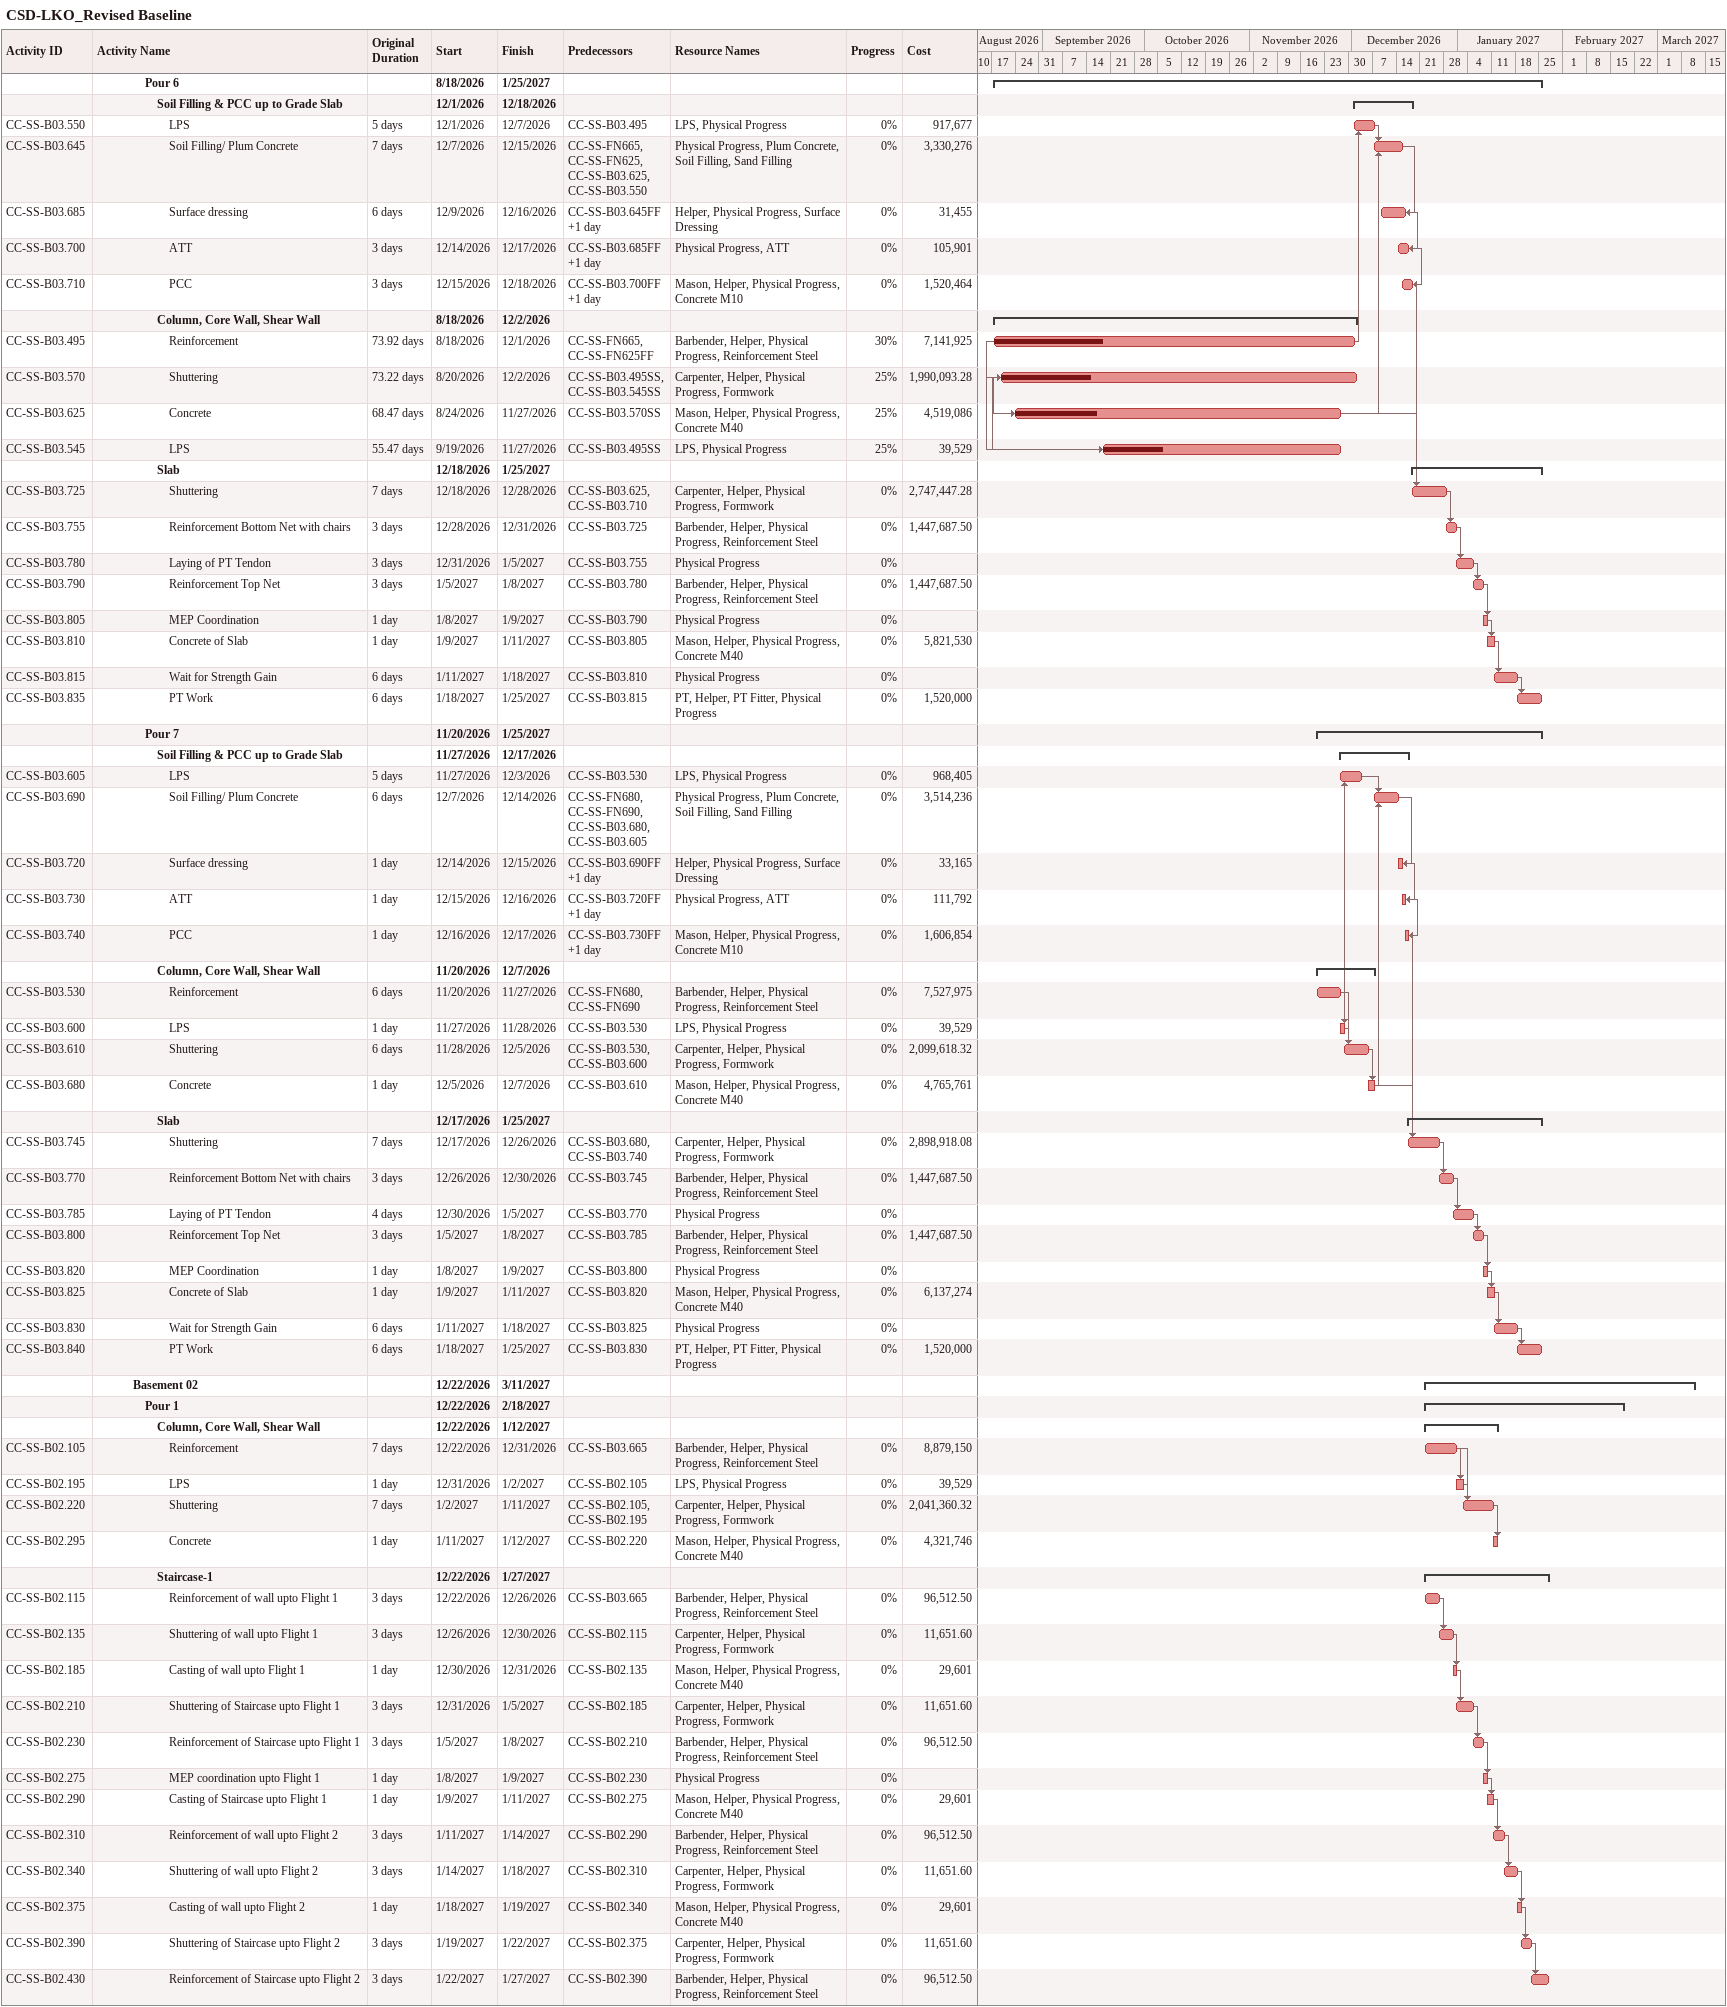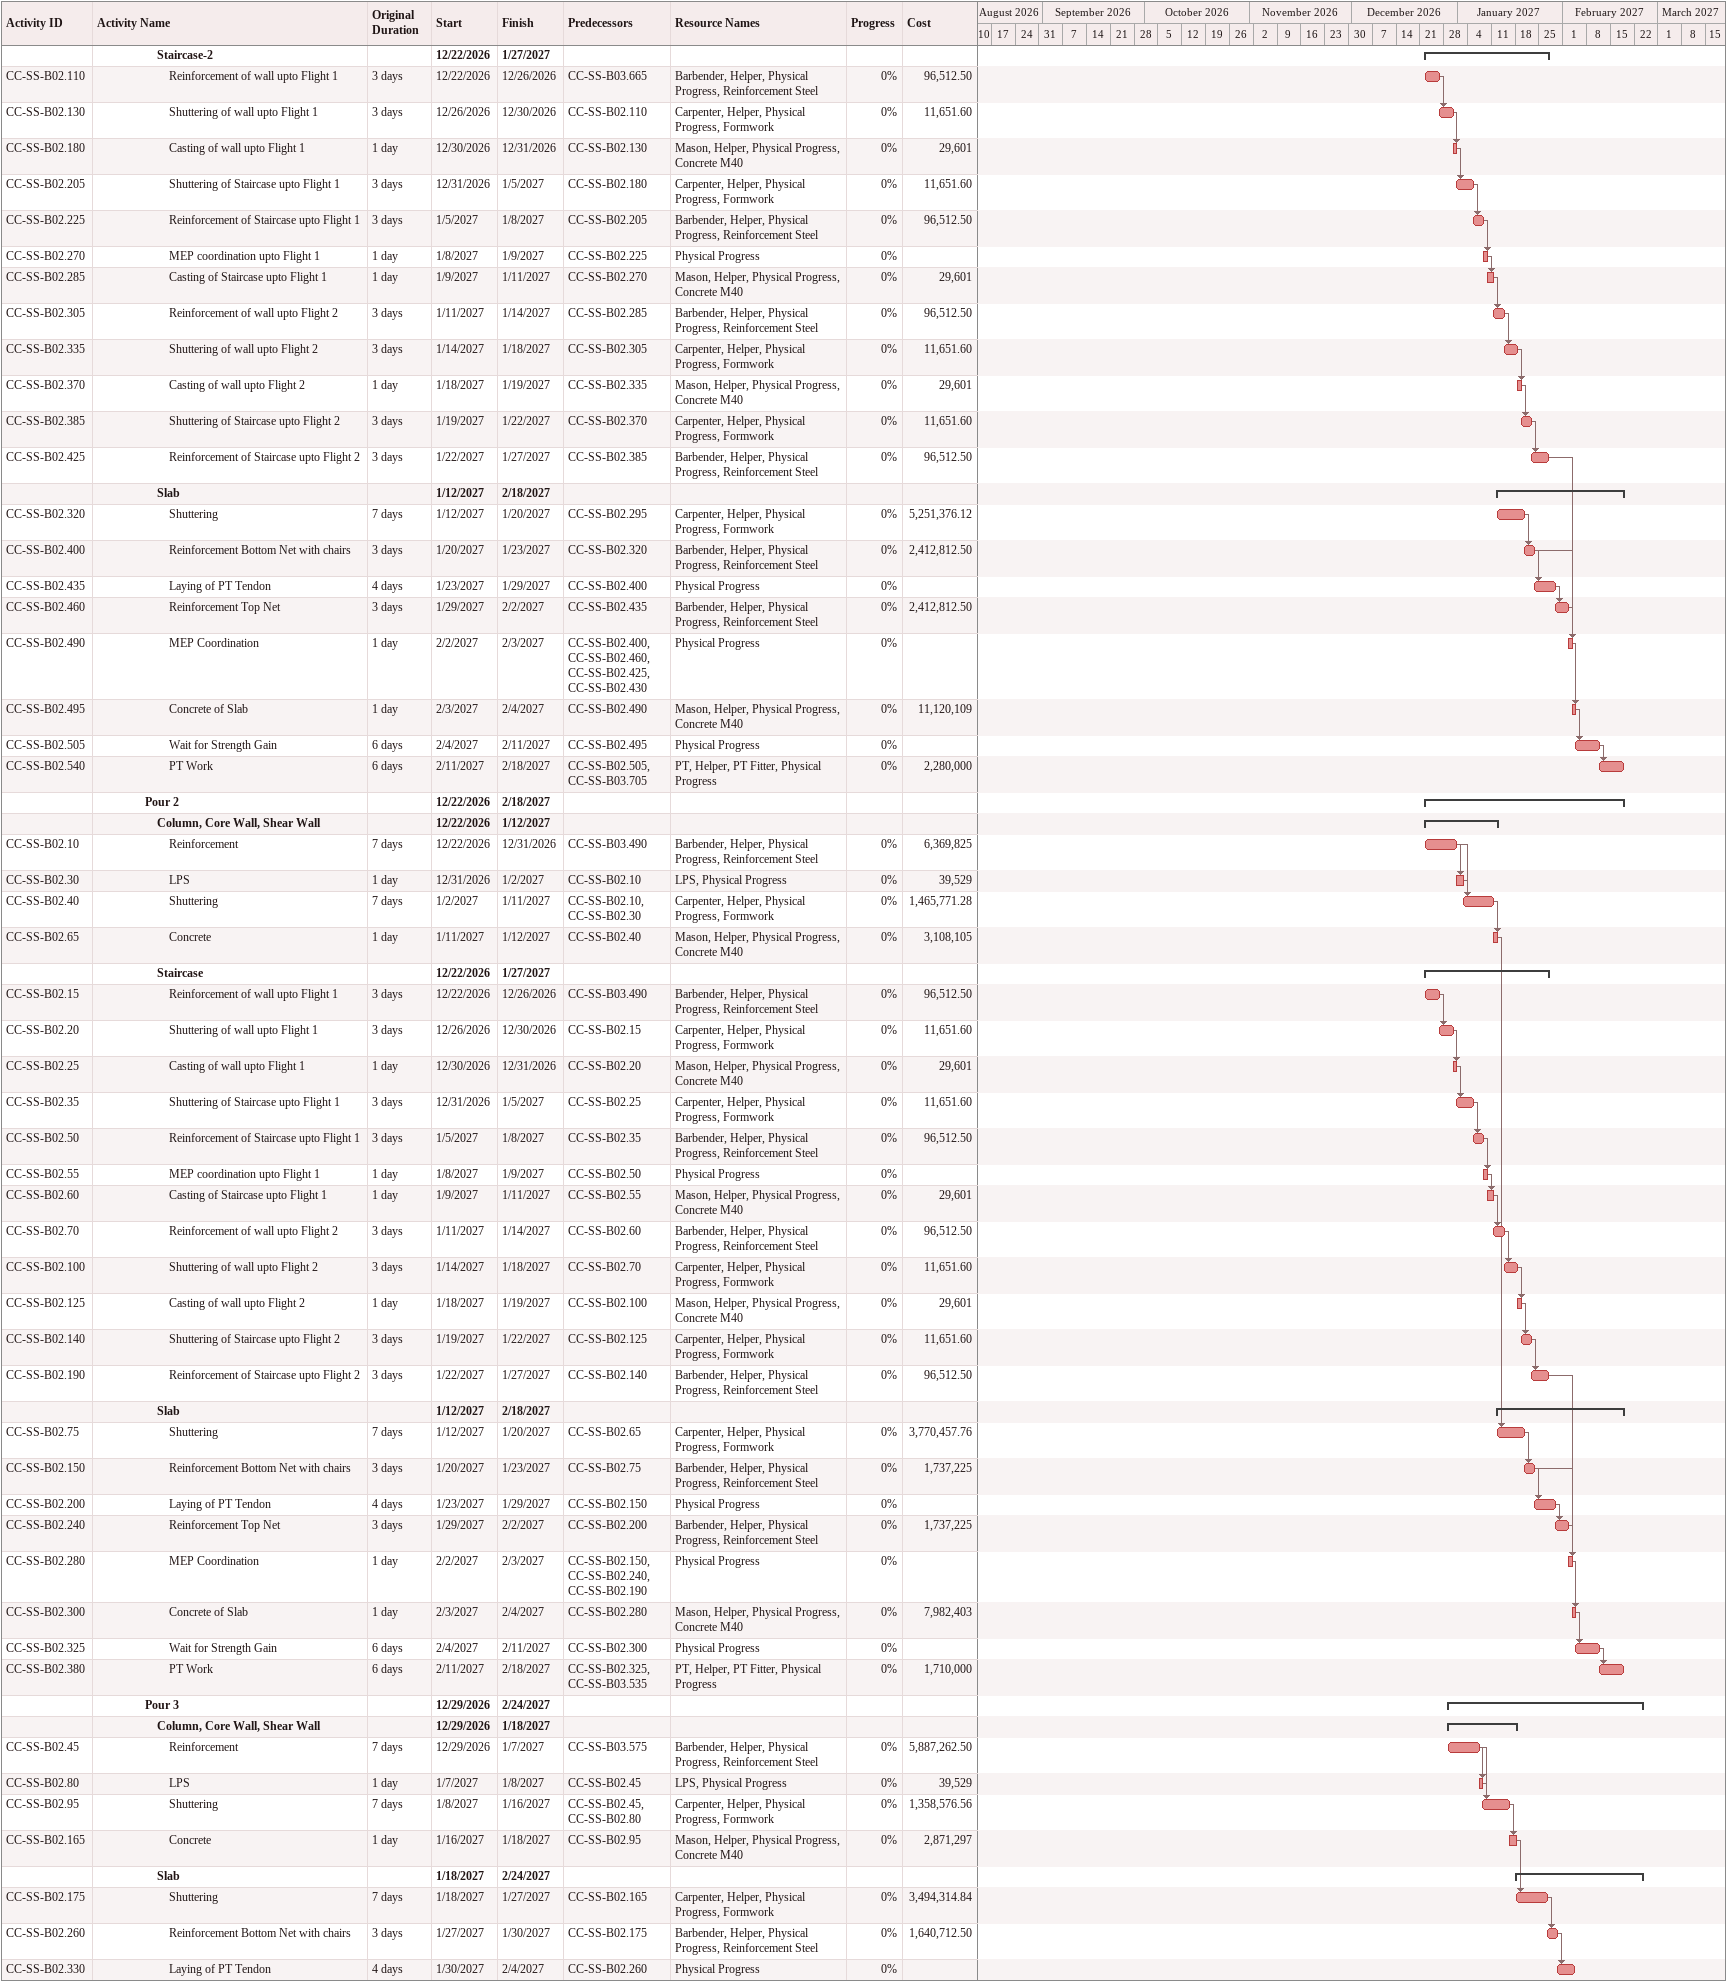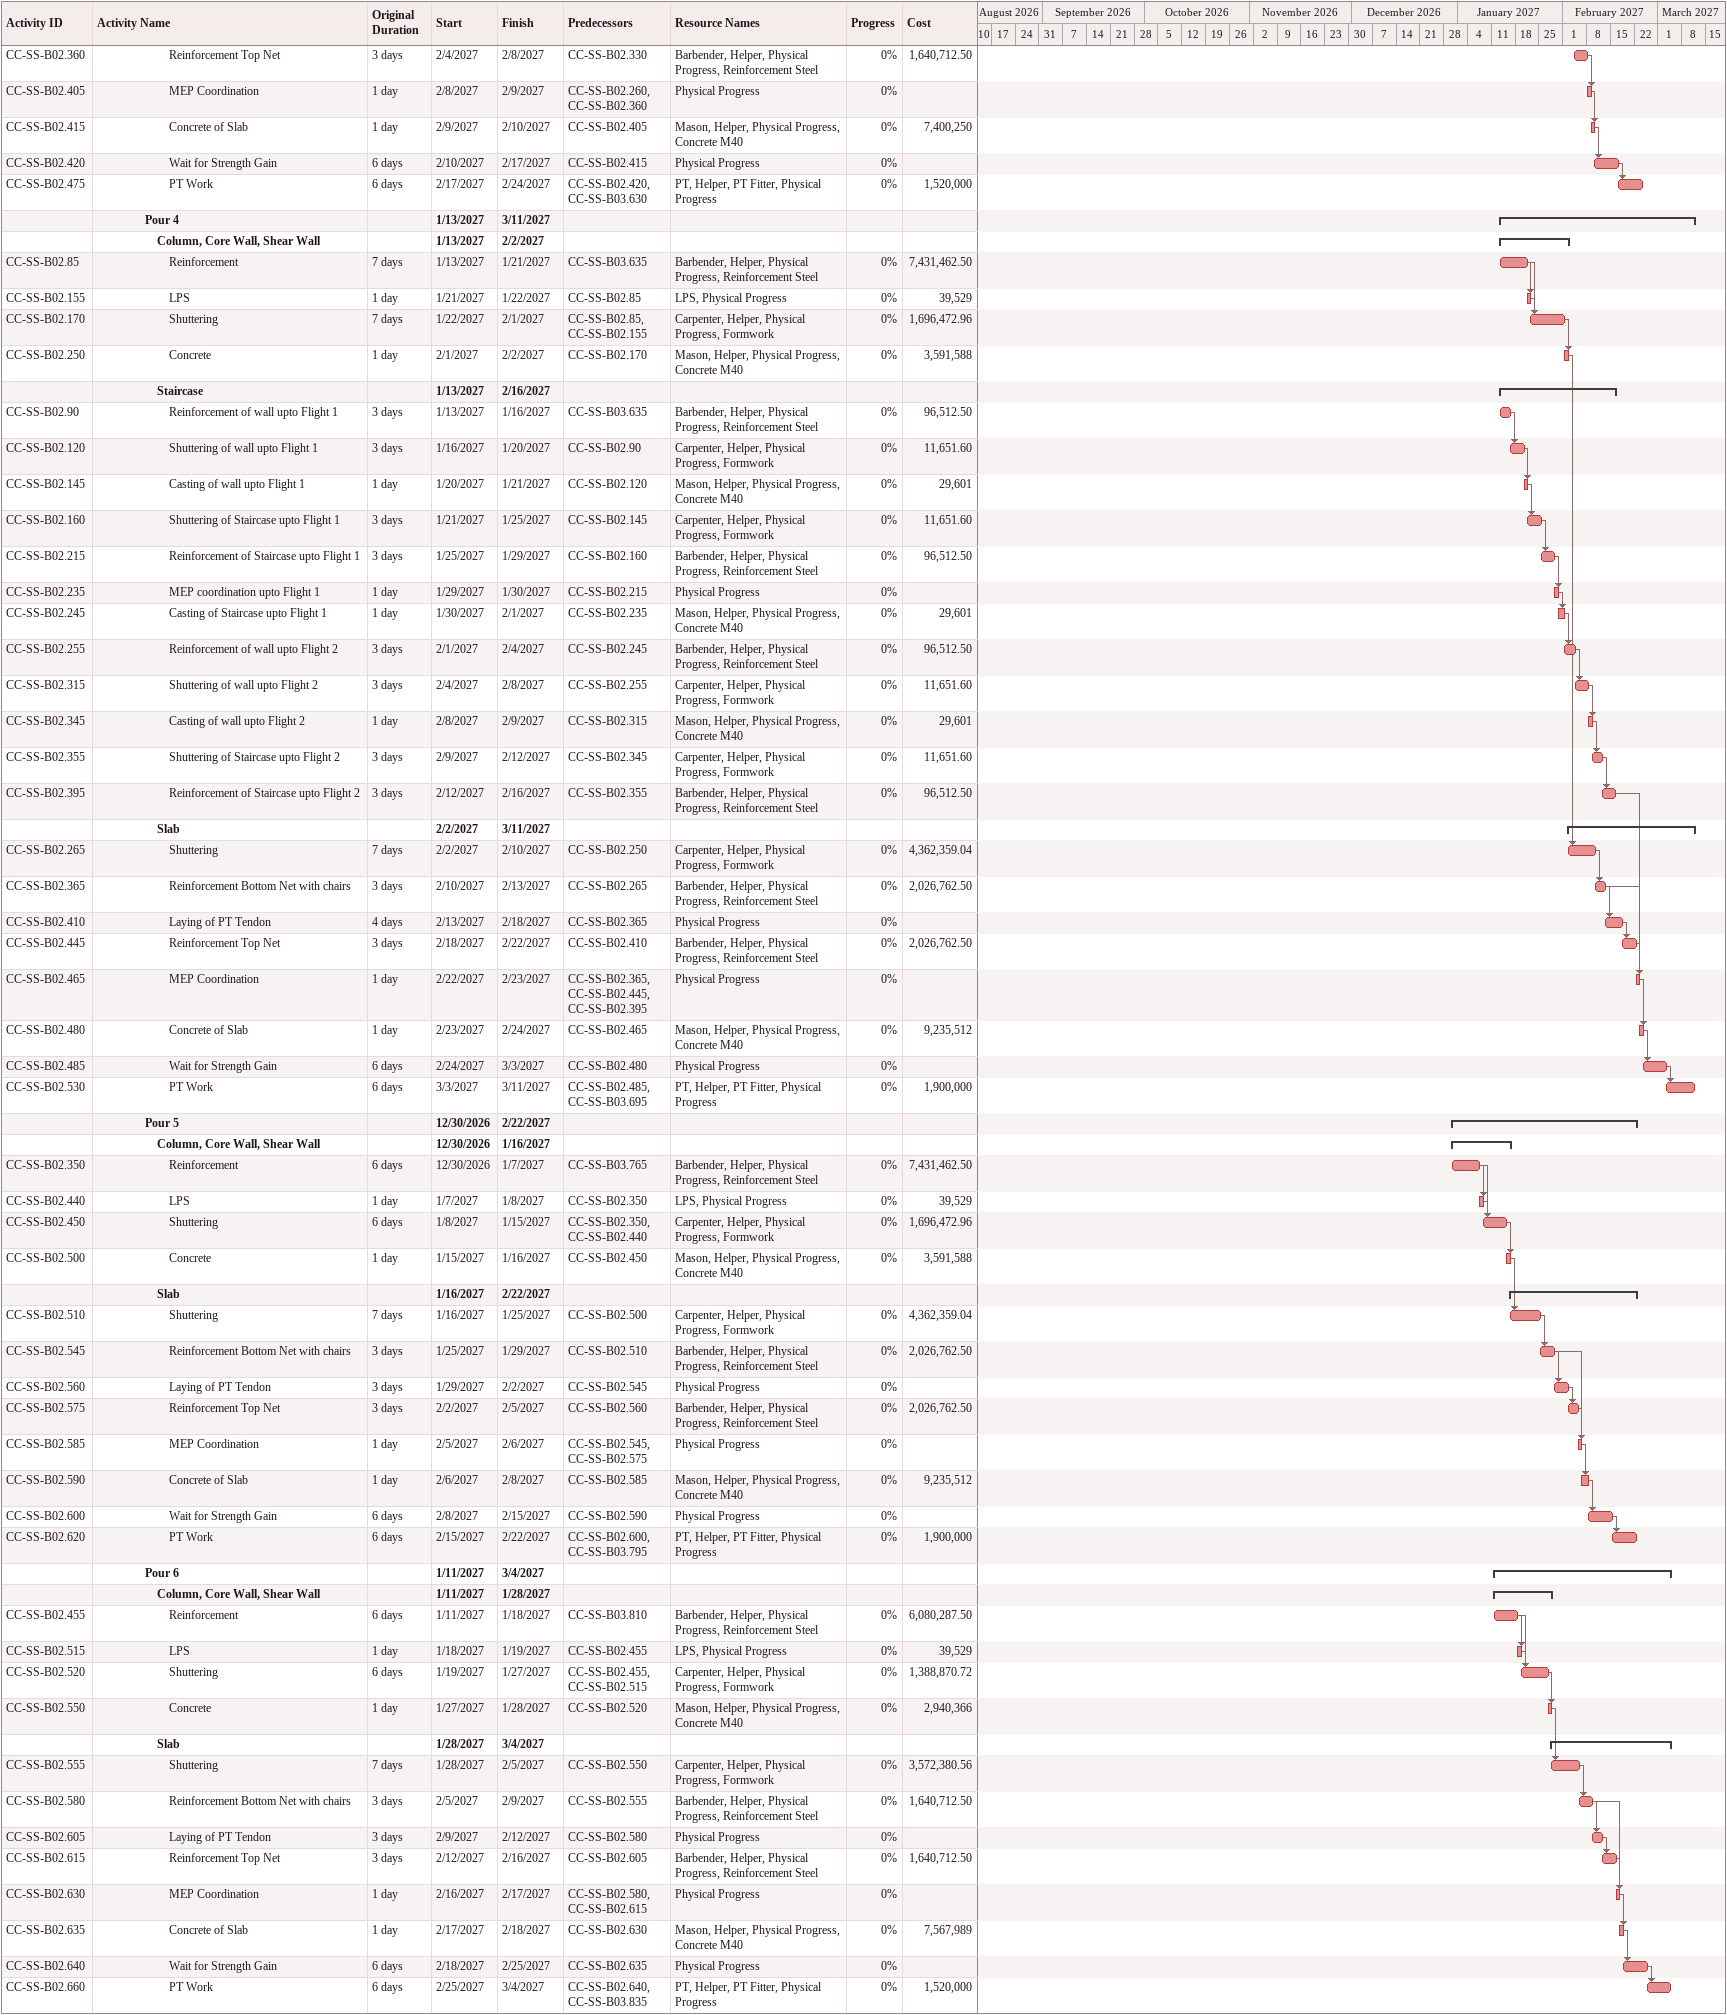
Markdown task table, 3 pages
CSD-LKO_Revised Baseline

| ID | Level | Task | Original duration | Start | Finish | Predecessors | Resources | % complete | Cost |
|---|---|---|---|---|---|---|---|---|---|
|  | 5 | **Pour 6** |  | 2026-08-18 | 2027-01-25 |  |  |  |  |
|  | 6 | **Soil Filling & PCC up to Grade Slab** |  | 2026-12-01 | 2026-12-18 |  |  |  |  |
| CC-SS-B03.550 | 7 | LPS | 5d | 2026-12-01 | 2026-12-07 | CC-SS-B03.495 | LPS, Physical Progress | 0 | 917677 |
| CC-SS-B03.645 | 7 | Soil Filling/ Plum Concrete | 7d | 2026-12-07 | 2026-12-15 | CC-SS-FN665, CC-SS-FN625, CC-SS-B03.625, CC-SS-B03.550 | Physical Progress, Plum Concrete, Soil Filling, Sand Filling | 0 | 3330276 |
| CC-SS-B03.685 | 7 | Surface dressing | 6d | 2026-12-09 | 2026-12-16 | CC-SS-B03.645FF+1d | Helper, Physical Progress, Surface Dressing | 0 | 31455 |
| CC-SS-B03.700 | 7 | ATT | 3d | 2026-12-14 | 2026-12-17 | CC-SS-B03.685FF+1d | Physical Progress, ATT | 0 | 105901 |
| CC-SS-B03.710 | 7 | PCC | 3d | 2026-12-15 | 2026-12-18 | CC-SS-B03.700FF+1d | Mason, Helper, Physical Progress, Concrete M10 | 0 | 1520464 |
|  | 6 | **Column, Core Wall, Shear Wall** |  | 2026-08-18 | 2026-12-02 |  |  |  |  |
| CC-SS-B03.495 | 7 | Reinforcement | 73.92d | 2026-08-18 | 2026-12-01 | CC-SS-FN665, CC-SS-FN625FF | Barbender, Helper, Physical Progress, Reinforcement Steel | 30 | 7141925 |
| CC-SS-B03.570 | 7 | Shuttering | 73.22d | 2026-08-20 | 2026-12-02 | CC-SS-B03.495SS, CC-SS-B03.545SS | Carpenter, Helper, Physical Progress, Formwork | 25 | 1990093.28 |
| CC-SS-B03.625 | 7 | Concrete | 68.47d | 2026-08-24 | 2026-11-27 | CC-SS-B03.570SS | Mason, Helper, Physical Progress, Concrete M40 | 25 | 4519086 |
| CC-SS-B03.545 | 7 | LPS | 55.47d | 2026-09-19 | 2026-11-27 | CC-SS-B03.495SS | LPS, Physical Progress | 25 | 39529 |
|  | 6 | **Slab** |  | 2026-12-18 | 2027-01-25 |  |  |  |  |
| CC-SS-B03.725 | 7 | Shuttering | 7d | 2026-12-18 | 2026-12-28 | CC-SS-B03.625, CC-SS-B03.710 | Carpenter, Helper, Physical Progress, Formwork | 0 | 2747447.28 |
| CC-SS-B03.755 | 7 | Reinforcement Bottom Net with chairs | 3d | 2026-12-28 | 2026-12-31 | CC-SS-B03.725 | Barbender, Helper, Physical Progress, Reinforcement Steel | 0 | 1447687.50 |
| CC-SS-B03.780 | 7 | Laying of PT Tendon | 3d | 2026-12-31 | 2027-01-05 | CC-SS-B03.755 | Physical Progress | 0 |  |
| CC-SS-B03.790 | 7 | Reinforcement Top Net | 3d | 2027-01-05 | 2027-01-08 | CC-SS-B03.780 | Barbender, Helper, Physical Progress, Reinforcement Steel | 0 | 1447687.50 |
| CC-SS-B03.805 | 7 | MEP Coordination | 1d | 2027-01-08 | 2027-01-09 | CC-SS-B03.790 | Physical Progress | 0 |  |
| CC-SS-B03.810 | 7 | Concrete of Slab | 1d | 2027-01-09 | 2027-01-11 | CC-SS-B03.805 | Mason, Helper, Physical Progress, Concrete M40 | 0 | 5821530 |
| CC-SS-B03.815 | 7 | Wait for Strength Gain | 6d | 2027-01-11 | 2027-01-18 | CC-SS-B03.810 | Physical Progress | 0 |  |
| CC-SS-B03.835 | 7 | PT Work | 6d | 2027-01-18 | 2027-01-25 | CC-SS-B03.815 | PT, Helper, PT Fitter, Physical Progress | 0 | 1520000 |
|  | 5 | **Pour 7** |  | 2026-11-20 | 2027-01-25 |  |  |  |  |
|  | 6 | **Soil Filling & PCC up to Grade Slab** |  | 2026-11-27 | 2026-12-17 |  |  |  |  |
| CC-SS-B03.605 | 7 | LPS | 5d | 2026-11-27 | 2026-12-03 | CC-SS-B03.530 | LPS, Physical Progress | 0 | 968405 |
| CC-SS-B03.690 | 7 | Soil Filling/ Plum Concrete | 6d | 2026-12-07 | 2026-12-14 | CC-SS-FN680, CC-SS-FN690, CC-SS-B03.680, CC-SS-B03.605 | Physical Progress, Plum Concrete, Soil Filling, Sand Filling | 0 | 3514236 |
| CC-SS-B03.720 | 7 | Surface dressing | 1d | 2026-12-14 | 2026-12-15 | CC-SS-B03.690FF+1d | Helper, Physical Progress, Surface Dressing | 0 | 33165 |
| CC-SS-B03.730 | 7 | ATT | 1d | 2026-12-15 | 2026-12-16 | CC-SS-B03.720FF+1d | Physical Progress, ATT | 0 | 111792 |
| CC-SS-B03.740 | 7 | PCC | 1d | 2026-12-16 | 2026-12-17 | CC-SS-B03.730FF+1d | Mason, Helper, Physical Progress, Concrete M10 | 0 | 1606854 |
|  | 6 | **Column, Core Wall, Shear Wall** |  | 2026-11-20 | 2026-12-07 |  |  |  |  |
| CC-SS-B03.530 | 7 | Reinforcement | 6d | 2026-11-20 | 2026-11-27 | CC-SS-FN680, CC-SS-FN690 | Barbender, Helper, Physical Progress, Reinforcement Steel | 0 | 7527975 |
| CC-SS-B03.600 | 7 | LPS | 1d | 2026-11-27 | 2026-11-28 | CC-SS-B03.530 | LPS, Physical Progress | 0 | 39529 |
| CC-SS-B03.610 | 7 | Shuttering | 6d | 2026-11-28 | 2026-12-05 | CC-SS-B03.530, CC-SS-B03.600 | Carpenter, Helper, Physical Progress, Formwork | 0 | 2099618.32 |
| CC-SS-B03.680 | 7 | Concrete | 1d | 2026-12-05 | 2026-12-07 | CC-SS-B03.610 | Mason, Helper, Physical Progress, Concrete M40 | 0 | 4765761 |
|  | 6 | **Slab** |  | 2026-12-17 | 2027-01-25 |  |  |  |  |
| CC-SS-B03.745 | 7 | Shuttering | 7d | 2026-12-17 | 2026-12-26 | CC-SS-B03.680, CC-SS-B03.740 | Carpenter, Helper, Physical Progress, Formwork | 0 | 2898918.08 |
| CC-SS-B03.770 | 7 | Reinforcement Bottom Net with chairs | 3d | 2026-12-26 | 2026-12-30 | CC-SS-B03.745 | Barbender, Helper, Physical Progress, Reinforcement Steel | 0 | 1447687.50 |
| CC-SS-B03.785 | 7 | Laying of PT Tendon | 4d | 2026-12-30 | 2027-01-05 | CC-SS-B03.770 | Physical Progress | 0 |  |
| CC-SS-B03.800 | 7 | Reinforcement Top Net | 3d | 2027-01-05 | 2027-01-08 | CC-SS-B03.785 | Barbender, Helper, Physical Progress, Reinforcement Steel | 0 | 1447687.50 |
| CC-SS-B03.820 | 7 | MEP Coordination | 1d | 2027-01-08 | 2027-01-09 | CC-SS-B03.800 | Physical Progress | 0 |  |
| CC-SS-B03.825 | 7 | Concrete of Slab | 1d | 2027-01-09 | 2027-01-11 | CC-SS-B03.820 | Mason, Helper, Physical Progress, Concrete M40 | 0 | 6137274 |
| CC-SS-B03.830 | 7 | Wait for Strength Gain | 6d | 2027-01-11 | 2027-01-18 | CC-SS-B03.825 | Physical Progress | 0 |  |
| CC-SS-B03.840 | 7 | PT Work | 6d | 2027-01-18 | 2027-01-25 | CC-SS-B03.830 | PT, Helper, PT Fitter, Physical Progress | 0 | 1520000 |
|  | 4 | **Basement 02** |  | 2026-12-22 | 2027-03-11 |  |  |  |  |
|  | 5 | **Pour 1** |  | 2026-12-22 | 2027-02-18 |  |  |  |  |
|  | 6 | **Column, Core Wall, Shear Wall** |  | 2026-12-22 | 2027-01-12 |  |  |  |  |
| CC-SS-B02.105 | 7 | Reinforcement | 7d | 2026-12-22 | 2026-12-31 | CC-SS-B03.665 | Barbender, Helper, Physical Progress, Reinforcement Steel | 0 | 8879150 |
| CC-SS-B02.195 | 7 | LPS | 1d | 2026-12-31 | 2027-01-02 | CC-SS-B02.105 | LPS, Physical Progress | 0 | 39529 |
| CC-SS-B02.220 | 7 | Shuttering | 7d | 2027-01-02 | 2027-01-11 | CC-SS-B02.105, CC-SS-B02.195 | Carpenter, Helper, Physical Progress, Formwork | 0 | 2041360.32 |
| CC-SS-B02.295 | 7 | Concrete | 1d | 2027-01-11 | 2027-01-12 | CC-SS-B02.220 | Mason, Helper, Physical Progress, Concrete M40 | 0 | 4321746 |
|  | 6 | **Staircase-1** |  | 2026-12-22 | 2027-01-27 |  |  |  |  |
| CC-SS-B02.115 | 7 | Reinforcement of wall upto Flight 1 | 3d | 2026-12-22 | 2026-12-26 | CC-SS-B03.665 | Barbender, Helper, Physical Progress, Reinforcement Steel | 0 | 96512.50 |
| CC-SS-B02.135 | 7 | Shuttering of wall upto Flight 1 | 3d | 2026-12-26 | 2026-12-30 | CC-SS-B02.115 | Carpenter, Helper, Physical Progress, Formwork | 0 | 11651.60 |
| CC-SS-B02.185 | 7 | Casting of wall upto Flight 1 | 1d | 2026-12-30 | 2026-12-31 | CC-SS-B02.135 | Mason, Helper, Physical Progress, Concrete M40 | 0 | 29601 |
| CC-SS-B02.210 | 7 | Shuttering of Staircase upto Flight 1 | 3d | 2026-12-31 | 2027-01-05 | CC-SS-B02.185 | Carpenter, Helper, Physical Progress, Formwork | 0 | 11651.60 |
| CC-SS-B02.230 | 7 | Reinforcement of Staircase upto Flight 1 | 3d | 2027-01-05 | 2027-01-08 | CC-SS-B02.210 | Barbender, Helper, Physical Progress, Reinforcement Steel | 0 | 96512.50 |
| CC-SS-B02.275 | 7 | MEP coordination upto Flight 1 | 1d | 2027-01-08 | 2027-01-09 | CC-SS-B02.230 | Physical Progress | 0 |  |
| CC-SS-B02.290 | 7 | Casting of Staircase upto Flight 1 | 1d | 2027-01-09 | 2027-01-11 | CC-SS-B02.275 | Mason, Helper, Physical Progress, Concrete M40 | 0 | 29601 |
| CC-SS-B02.310 | 7 | Reinforcement of wall upto Flight 2 | 3d | 2027-01-11 | 2027-01-14 | CC-SS-B02.290 | Barbender, Helper, Physical Progress, Reinforcement Steel | 0 | 96512.50 |
| CC-SS-B02.340 | 7 | Shuttering of wall upto Flight 2 | 3d | 2027-01-14 | 2027-01-18 | CC-SS-B02.310 | Carpenter, Helper, Physical Progress, Formwork | 0 | 11651.60 |
| CC-SS-B02.375 | 7 | Casting of wall upto Flight 2 | 1d | 2027-01-18 | 2027-01-19 | CC-SS-B02.340 | Mason, Helper, Physical Progress, Concrete M40 | 0 | 29601 |
| CC-SS-B02.390 | 7 | Shuttering of Staircase upto Flight 2 | 3d | 2027-01-19 | 2027-01-22 | CC-SS-B02.375 | Carpenter, Helper, Physical Progress, Formwork | 0 | 11651.60 |
| CC-SS-B02.430 | 7 | Reinforcement of Staircase upto Flight 2 | 3d | 2027-01-22 | 2027-01-27 | CC-SS-B02.390 | Barbender, Helper, Physical Progress, Reinforcement Steel | 0 | 96512.50 |
|  | 6 | **Staircase-2** |  | 2026-12-22 | 2027-01-27 |  |  |  |  |
| CC-SS-B02.110 | 7 | Reinforcement of wall upto Flight 1 | 3d | 2026-12-22 | 2026-12-26 | CC-SS-B03.665 | Barbender, Helper, Physical Progress, Reinforcement Steel | 0 | 96512.50 |
| CC-SS-B02.130 | 7 | Shuttering of wall upto Flight 1 | 3d | 2026-12-26 | 2026-12-30 | CC-SS-B02.110 | Carpenter, Helper, Physical Progress, Formwork | 0 | 11651.60 |
| CC-SS-B02.180 | 7 | Casting of wall upto Flight 1 | 1d | 2026-12-30 | 2026-12-31 | CC-SS-B02.130 | Mason, Helper, Physical Progress, Concrete M40 | 0 | 29601 |
| CC-SS-B02.205 | 7 | Shuttering of Staircase upto Flight 1 | 3d | 2026-12-31 | 2027-01-05 | CC-SS-B02.180 | Carpenter, Helper, Physical Progress, Formwork | 0 | 11651.60 |
| CC-SS-B02.225 | 7 | Reinforcement of Staircase upto Flight 1 | 3d | 2027-01-05 | 2027-01-08 | CC-SS-B02.205 | Barbender, Helper, Physical Progress, Reinforcement Steel | 0 | 96512.50 |
| CC-SS-B02.270 | 7 | MEP coordination upto Flight 1 | 1d | 2027-01-08 | 2027-01-09 | CC-SS-B02.225 | Physical Progress | 0 |  |
| CC-SS-B02.285 | 7 | Casting of Staircase upto Flight 1 | 1d | 2027-01-09 | 2027-01-11 | CC-SS-B02.270 | Mason, Helper, Physical Progress, Concrete M40 | 0 | 29601 |
| CC-SS-B02.305 | 7 | Reinforcement of wall upto Flight 2 | 3d | 2027-01-11 | 2027-01-14 | CC-SS-B02.285 | Barbender, Helper, Physical Progress, Reinforcement Steel | 0 | 96512.50 |
| CC-SS-B02.335 | 7 | Shuttering of wall upto Flight 2 | 3d | 2027-01-14 | 2027-01-18 | CC-SS-B02.305 | Carpenter, Helper, Physical Progress, Formwork | 0 | 11651.60 |
| CC-SS-B02.370 | 7 | Casting of wall upto Flight 2 | 1d | 2027-01-18 | 2027-01-19 | CC-SS-B02.335 | Mason, Helper, Physical Progress, Concrete M40 | 0 | 29601 |
| CC-SS-B02.385 | 7 | Shuttering of Staircase upto Flight 2 | 3d | 2027-01-19 | 2027-01-22 | CC-SS-B02.370 | Carpenter, Helper, Physical Progress, Formwork | 0 | 11651.60 |
| CC-SS-B02.425 | 7 | Reinforcement of Staircase upto Flight 2 | 3d | 2027-01-22 | 2027-01-27 | CC-SS-B02.385 | Barbender, Helper, Physical Progress, Reinforcement Steel | 0 | 96512.50 |
|  | 6 | **Slab** |  | 2027-01-12 | 2027-02-18 |  |  |  |  |
| CC-SS-B02.320 | 7 | Shuttering | 7d | 2027-01-12 | 2027-01-20 | CC-SS-B02.295 | Carpenter, Helper, Physical Progress, Formwork | 0 | 5251376.12 |
| CC-SS-B02.400 | 7 | Reinforcement Bottom Net with chairs | 3d | 2027-01-20 | 2027-01-23 | CC-SS-B02.320 | Barbender, Helper, Physical Progress, Reinforcement Steel | 0 | 2412812.50 |
| CC-SS-B02.435 | 7 | Laying of PT Tendon | 4d | 2027-01-23 | 2027-01-29 | CC-SS-B02.400 | Physical Progress | 0 |  |
| CC-SS-B02.460 | 7 | Reinforcement Top Net | 3d | 2027-01-29 | 2027-02-02 | CC-SS-B02.435 | Barbender, Helper, Physical Progress, Reinforcement Steel | 0 | 2412812.50 |
| CC-SS-B02.490 | 7 | MEP Coordination | 1d | 2027-02-02 | 2027-02-03 | CC-SS-B02.400, CC-SS-B02.460, CC-SS-B02.425, CC-SS-B02.430 | Physical Progress | 0 |  |
| CC-SS-B02.495 | 7 | Concrete of Slab | 1d | 2027-02-03 | 2027-02-04 | CC-SS-B02.490 | Mason, Helper, Physical Progress, Concrete M40 | 0 | 11120109 |
| CC-SS-B02.505 | 7 | Wait for Strength Gain | 6d | 2027-02-04 | 2027-02-11 | CC-SS-B02.495 | Physical Progress | 0 |  |
| CC-SS-B02.540 | 7 | PT Work | 6d | 2027-02-11 | 2027-02-18 | CC-SS-B02.505, CC-SS-B03.705 | PT, Helper, PT Fitter, Physical Progress | 0 | 2280000 |
|  | 5 | **Pour 2** |  | 2026-12-22 | 2027-02-18 |  |  |  |  |
|  | 6 | **Column, Core Wall, Shear Wall** |  | 2026-12-22 | 2027-01-12 |  |  |  |  |
| CC-SS-B02.10 | 7 | Reinforcement | 7d | 2026-12-22 | 2026-12-31 | CC-SS-B03.490 | Barbender, Helper, Physical Progress, Reinforcement Steel | 0 | 6369825 |
| CC-SS-B02.30 | 7 | LPS | 1d | 2026-12-31 | 2027-01-02 | CC-SS-B02.10 | LPS, Physical Progress | 0 | 39529 |
| CC-SS-B02.40 | 7 | Shuttering | 7d | 2027-01-02 | 2027-01-11 | CC-SS-B02.10, CC-SS-B02.30 | Carpenter, Helper, Physical Progress, Formwork | 0 | 1465771.28 |
| CC-SS-B02.65 | 7 | Concrete | 1d | 2027-01-11 | 2027-01-12 | CC-SS-B02.40 | Mason, Helper, Physical Progress, Concrete M40 | 0 | 3108105 |
|  | 6 | **Staircase** |  | 2026-12-22 | 2027-01-27 |  |  |  |  |
| CC-SS-B02.15 | 7 | Reinforcement of wall upto Flight 1 | 3d | 2026-12-22 | 2026-12-26 | CC-SS-B03.490 | Barbender, Helper, Physical Progress, Reinforcement Steel | 0 | 96512.50 |
| CC-SS-B02.20 | 7 | Shuttering of wall upto Flight 1 | 3d | 2026-12-26 | 2026-12-30 | CC-SS-B02.15 | Carpenter, Helper, Physical Progress, Formwork | 0 | 11651.60 |
| CC-SS-B02.25 | 7 | Casting of wall upto Flight 1 | 1d | 2026-12-30 | 2026-12-31 | CC-SS-B02.20 | Mason, Helper, Physical Progress, Concrete M40 | 0 | 29601 |
| CC-SS-B02.35 | 7 | Shuttering of Staircase upto Flight 1 | 3d | 2026-12-31 | 2027-01-05 | CC-SS-B02.25 | Carpenter, Helper, Physical Progress, Formwork | 0 | 11651.60 |
| CC-SS-B02.50 | 7 | Reinforcement of Staircase upto Flight 1 | 3d | 2027-01-05 | 2027-01-08 | CC-SS-B02.35 | Barbender, Helper, Physical Progress, Reinforcement Steel | 0 | 96512.50 |
| CC-SS-B02.55 | 7 | MEP coordination upto Flight 1 | 1d | 2027-01-08 | 2027-01-09 | CC-SS-B02.50 | Physical Progress | 0 |  |
| CC-SS-B02.60 | 7 | Casting of Staircase upto Flight 1 | 1d | 2027-01-09 | 2027-01-11 | CC-SS-B02.55 | Mason, Helper, Physical Progress, Concrete M40 | 0 | 29601 |
| CC-SS-B02.70 | 7 | Reinforcement of wall upto Flight 2 | 3d | 2027-01-11 | 2027-01-14 | CC-SS-B02.60 | Barbender, Helper, Physical Progress, Reinforcement Steel | 0 | 96512.50 |
| CC-SS-B02.100 | 7 | Shuttering of wall upto Flight 2 | 3d | 2027-01-14 | 2027-01-18 | CC-SS-B02.70 | Carpenter, Helper, Physical Progress, Formwork | 0 | 11651.60 |
| CC-SS-B02.125 | 7 | Casting of wall upto Flight 2 | 1d | 2027-01-18 | 2027-01-19 | CC-SS-B02.100 | Mason, Helper, Physical Progress, Concrete M40 | 0 | 29601 |
| CC-SS-B02.140 | 7 | Shuttering of Staircase upto Flight 2 | 3d | 2027-01-19 | 2027-01-22 | CC-SS-B02.125 | Carpenter, Helper, Physical Progress, Formwork | 0 | 11651.60 |
| CC-SS-B02.190 | 7 | Reinforcement of Staircase upto Flight 2 | 3d | 2027-01-22 | 2027-01-27 | CC-SS-B02.140 | Barbender, Helper, Physical Progress, Reinforcement Steel | 0 | 96512.50 |
|  | 6 | **Slab** |  | 2027-01-12 | 2027-02-18 |  |  |  |  |
| CC-SS-B02.75 | 7 | Shuttering | 7d | 2027-01-12 | 2027-01-20 | CC-SS-B02.65 | Carpenter, Helper, Physical Progress, Formwork | 0 | 3770457.76 |
| CC-SS-B02.150 | 7 | Reinforcement Bottom Net with chairs | 3d | 2027-01-20 | 2027-01-23 | CC-SS-B02.75 | Barbender, Helper, Physical Progress, Reinforcement Steel | 0 | 1737225 |
| CC-SS-B02.200 | 7 | Laying of PT Tendon | 4d | 2027-01-23 | 2027-01-29 | CC-SS-B02.150 | Physical Progress | 0 |  |
| CC-SS-B02.240 | 7 | Reinforcement Top Net | 3d | 2027-01-29 | 2027-02-02 | CC-SS-B02.200 | Barbender, Helper, Physical Progress, Reinforcement Steel | 0 | 1737225 |
| CC-SS-B02.280 | 7 | MEP Coordination | 1d | 2027-02-02 | 2027-02-03 | CC-SS-B02.150, CC-SS-B02.240, CC-SS-B02.190 | Physical Progress | 0 |  |
| CC-SS-B02.300 | 7 | Concrete of Slab | 1d | 2027-02-03 | 2027-02-04 | CC-SS-B02.280 | Mason, Helper, Physical Progress, Concrete M40 | 0 | 7982403 |
| CC-SS-B02.325 | 7 | Wait for Strength Gain | 6d | 2027-02-04 | 2027-02-11 | CC-SS-B02.300 | Physical Progress | 0 |  |
| CC-SS-B02.380 | 7 | PT Work | 6d | 2027-02-11 | 2027-02-18 | CC-SS-B02.325, CC-SS-B03.535 | PT, Helper, PT Fitter, Physical Progress | 0 | 1710000 |
|  | 5 | **Pour 3** |  | 2026-12-29 | 2027-02-24 |  |  |  |  |
|  | 6 | **Column, Core Wall, Shear Wall** |  | 2026-12-29 | 2027-01-18 |  |  |  |  |
| CC-SS-B02.45 | 7 | Reinforcement | 7d | 2026-12-29 | 2027-01-07 | CC-SS-B03.575 | Barbender, Helper, Physical Progress, Reinforcement Steel | 0 | 5887262.50 |
| CC-SS-B02.80 | 7 | LPS | 1d | 2027-01-07 | 2027-01-08 | CC-SS-B02.45 | LPS, Physical Progress | 0 | 39529 |
| CC-SS-B02.95 | 7 | Shuttering | 7d | 2027-01-08 | 2027-01-16 | CC-SS-B02.45, CC-SS-B02.80 | Carpenter, Helper, Physical Progress, Formwork | 0 | 1358576.56 |
| CC-SS-B02.165 | 7 | Concrete | 1d | 2027-01-16 | 2027-01-18 | CC-SS-B02.95 | Mason, Helper, Physical Progress, Concrete M40 | 0 | 2871297 |
|  | 6 | **Slab** |  | 2027-01-18 | 2027-02-24 |  |  |  |  |
| CC-SS-B02.175 | 7 | Shuttering | 7d | 2027-01-18 | 2027-01-27 | CC-SS-B02.165 | Carpenter, Helper, Physical Progress, Formwork | 0 | 3494314.84 |
| CC-SS-B02.260 | 7 | Reinforcement Bottom Net with chairs | 3d | 2027-01-27 | 2027-01-30 | CC-SS-B02.175 | Barbender, Helper, Physical Progress, Reinforcement Steel | 0 | 1640712.50 |
| CC-SS-B02.330 | 7 | Laying of PT Tendon | 4d | 2027-01-30 | 2027-02-04 | CC-SS-B02.260 | Physical Progress | 0 |  |
| CC-SS-B02.360 | 7 | Reinforcement Top Net | 3d | 2027-02-04 | 2027-02-08 | CC-SS-B02.330 | Barbender, Helper, Physical Progress, Reinforcement Steel | 0 | 1640712.50 |
| CC-SS-B02.405 | 7 | MEP Coordination | 1d | 2027-02-08 | 2027-02-09 | CC-SS-B02.260, CC-SS-B02.360 | Physical Progress | 0 |  |
| CC-SS-B02.415 | 7 | Concrete of Slab | 1d | 2027-02-09 | 2027-02-10 | CC-SS-B02.405 | Mason, Helper, Physical Progress, Concrete M40 | 0 | 7400250 |
| CC-SS-B02.420 | 7 | Wait for Strength Gain | 6d | 2027-02-10 | 2027-02-17 | CC-SS-B02.415 | Physical Progress | 0 |  |
| CC-SS-B02.475 | 7 | PT Work | 6d | 2027-02-17 | 2027-02-24 | CC-SS-B02.420, CC-SS-B03.630 | PT, Helper, PT Fitter, Physical Progress | 0 | 1520000 |
|  | 5 | **Pour 4** |  | 2027-01-13 | 2027-03-11 |  |  |  |  |
|  | 6 | **Column, Core Wall, Shear Wall** |  | 2027-01-13 | 2027-02-02 |  |  |  |  |
| CC-SS-B02.85 | 7 | Reinforcement | 7d | 2027-01-13 | 2027-01-21 | CC-SS-B03.635 | Barbender, Helper, Physical Progress, Reinforcement Steel | 0 | 7431462.50 |
| CC-SS-B02.155 | 7 | LPS | 1d | 2027-01-21 | 2027-01-22 | CC-SS-B02.85 | LPS, Physical Progress | 0 | 39529 |
| CC-SS-B02.170 | 7 | Shuttering | 7d | 2027-01-22 | 2027-02-01 | CC-SS-B02.85, CC-SS-B02.155 | Carpenter, Helper, Physical Progress, Formwork | 0 | 1696472.96 |
| CC-SS-B02.250 | 7 | Concrete | 1d | 2027-02-01 | 2027-02-02 | CC-SS-B02.170 | Mason, Helper, Physical Progress, Concrete M40 | 0 | 3591588 |
|  | 6 | **Staircase** |  | 2027-01-13 | 2027-02-16 |  |  |  |  |
| CC-SS-B02.90 | 7 | Reinforcement of wall upto Flight 1 | 3d | 2027-01-13 | 2027-01-16 | CC-SS-B03.635 | Barbender, Helper, Physical Progress, Reinforcement Steel | 0 | 96512.50 |
| CC-SS-B02.120 | 7 | Shuttering of wall upto Flight 1 | 3d | 2027-01-16 | 2027-01-20 | CC-SS-B02.90 | Carpenter, Helper, Physical Progress, Formwork | 0 | 11651.60 |
| CC-SS-B02.145 | 7 | Casting of wall upto Flight 1 | 1d | 2027-01-20 | 2027-01-21 | CC-SS-B02.120 | Mason, Helper, Physical Progress, Concrete M40 | 0 | 29601 |
| CC-SS-B02.160 | 7 | Shuttering of Staircase upto Flight 1 | 3d | 2027-01-21 | 2027-01-25 | CC-SS-B02.145 | Carpenter, Helper, Physical Progress, Formwork | 0 | 11651.60 |
| CC-SS-B02.215 | 7 | Reinforcement of Staircase upto Flight 1 | 3d | 2027-01-25 | 2027-01-29 | CC-SS-B02.160 | Barbender, Helper, Physical Progress, Reinforcement Steel | 0 | 96512.50 |
| CC-SS-B02.235 | 7 | MEP coordination upto Flight 1 | 1d | 2027-01-29 | 2027-01-30 | CC-SS-B02.215 | Physical Progress | 0 |  |
| CC-SS-B02.245 | 7 | Casting of Staircase upto Flight 1 | 1d | 2027-01-30 | 2027-02-01 | CC-SS-B02.235 | Mason, Helper, Physical Progress, Concrete M40 | 0 | 29601 |
| CC-SS-B02.255 | 7 | Reinforcement of wall upto Flight 2 | 3d | 2027-02-01 | 2027-02-04 | CC-SS-B02.245 | Barbender, Helper, Physical Progress, Reinforcement Steel | 0 | 96512.50 |
| CC-SS-B02.315 | 7 | Shuttering of wall upto Flight 2 | 3d | 2027-02-04 | 2027-02-08 | CC-SS-B02.255 | Carpenter, Helper, Physical Progress, Formwork | 0 | 11651.60 |
| CC-SS-B02.345 | 7 | Casting of wall upto Flight 2 | 1d | 2027-02-08 | 2027-02-09 | CC-SS-B02.315 | Mason, Helper, Physical Progress, Concrete M40 | 0 | 29601 |
| CC-SS-B02.355 | 7 | Shuttering of Staircase upto Flight 2 | 3d | 2027-02-09 | 2027-02-12 | CC-SS-B02.345 | Carpenter, Helper, Physical Progress, Formwork | 0 | 11651.60 |
| CC-SS-B02.395 | 7 | Reinforcement of Staircase upto Flight 2 | 3d | 2027-02-12 | 2027-02-16 | CC-SS-B02.355 | Barbender, Helper, Physical Progress, Reinforcement Steel | 0 | 96512.50 |
|  | 6 | **Slab** |  | 2027-02-02 | 2027-03-11 |  |  |  |  |
| CC-SS-B02.265 | 7 | Shuttering | 7d | 2027-02-02 | 2027-02-10 | CC-SS-B02.250 | Carpenter, Helper, Physical Progress, Formwork | 0 | 4362359.04 |
| CC-SS-B02.365 | 7 | Reinforcement Bottom Net with chairs | 3d | 2027-02-10 | 2027-02-13 | CC-SS-B02.265 | Barbender, Helper, Physical Progress, Reinforcement Steel | 0 | 2026762.50 |
| CC-SS-B02.410 | 7 | Laying of PT Tendon | 4d | 2027-02-13 | 2027-02-18 | CC-SS-B02.365 | Physical Progress | 0 |  |
| CC-SS-B02.445 | 7 | Reinforcement Top Net | 3d | 2027-02-18 | 2027-02-22 | CC-SS-B02.410 | Barbender, Helper, Physical Progress, Reinforcement Steel | 0 | 2026762.50 |
| CC-SS-B02.465 | 7 | MEP Coordination | 1d | 2027-02-22 | 2027-02-23 | CC-SS-B02.365, CC-SS-B02.445, CC-SS-B02.395 | Physical Progress | 0 |  |
| CC-SS-B02.480 | 7 | Concrete of Slab | 1d | 2027-02-23 | 2027-02-24 | CC-SS-B02.465 | Mason, Helper, Physical Progress, Concrete M40 | 0 | 9235512 |
| CC-SS-B02.485 | 7 | Wait for Strength Gain | 6d | 2027-02-24 | 2027-03-03 | CC-SS-B02.480 | Physical Progress | 0 |  |
| CC-SS-B02.530 | 7 | PT Work | 6d | 2027-03-03 | 2027-03-11 | CC-SS-B02.485, CC-SS-B03.695 | PT, Helper, PT Fitter, Physical Progress | 0 | 1900000 |
|  | 5 | **Pour 5** |  | 2026-12-30 | 2027-02-22 |  |  |  |  |
|  | 6 | **Column, Core Wall, Shear Wall** |  | 2026-12-30 | 2027-01-16 |  |  |  |  |
| CC-SS-B02.350 | 7 | Reinforcement | 6d | 2026-12-30 | 2027-01-07 | CC-SS-B03.765 | Barbender, Helper, Physical Progress, Reinforcement Steel | 0 | 7431462.50 |
| CC-SS-B02.440 | 7 | LPS | 1d | 2027-01-07 | 2027-01-08 | CC-SS-B02.350 | LPS, Physical Progress | 0 | 39529 |
| CC-SS-B02.450 | 7 | Shuttering | 6d | 2027-01-08 | 2027-01-15 | CC-SS-B02.350, CC-SS-B02.440 | Carpenter, Helper, Physical Progress, Formwork | 0 | 1696472.96 |
| CC-SS-B02.500 | 7 | Concrete | 1d | 2027-01-15 | 2027-01-16 | CC-SS-B02.450 | Mason, Helper, Physical Progress, Concrete M40 | 0 | 3591588 |
|  | 6 | **Slab** |  | 2027-01-16 | 2027-02-22 |  |  |  |  |
| CC-SS-B02.510 | 7 | Shuttering | 7d | 2027-01-16 | 2027-01-25 | CC-SS-B02.500 | Carpenter, Helper, Physical Progress, Formwork | 0 | 4362359.04 |
| CC-SS-B02.545 | 7 | Reinforcement Bottom Net with chairs | 3d | 2027-01-25 | 2027-01-29 | CC-SS-B02.510 | Barbender, Helper, Physical Progress, Reinforcement Steel | 0 | 2026762.50 |
| CC-SS-B02.560 | 7 | Laying of PT Tendon | 3d | 2027-01-29 | 2027-02-02 | CC-SS-B02.545 | Physical Progress | 0 |  |
| CC-SS-B02.575 | 7 | Reinforcement Top Net | 3d | 2027-02-02 | 2027-02-05 | CC-SS-B02.560 | Barbender, Helper, Physical Progress, Reinforcement Steel | 0 | 2026762.50 |
| CC-SS-B02.585 | 7 | MEP Coordination | 1d | 2027-02-05 | 2027-02-06 | CC-SS-B02.545, CC-SS-B02.575 | Physical Progress | 0 |  |
| CC-SS-B02.590 | 7 | Concrete of Slab | 1d | 2027-02-06 | 2027-02-08 | CC-SS-B02.585 | Mason, Helper, Physical Progress, Concrete M40 | 0 | 9235512 |
| CC-SS-B02.600 | 7 | Wait for Strength Gain | 6d | 2027-02-08 | 2027-02-15 | CC-SS-B02.590 | Physical Progress | 0 |  |
| CC-SS-B02.620 | 7 | PT Work | 6d | 2027-02-15 | 2027-02-22 | CC-SS-B02.600, CC-SS-B03.795 | PT, Helper, PT Fitter, Physical Progress | 0 | 1900000 |
|  | 5 | **Pour 6** |  | 2027-01-11 | 2027-03-04 |  |  |  |  |
|  | 6 | **Column, Core Wall, Shear Wall** |  | 2027-01-11 | 2027-01-28 |  |  |  |  |
| CC-SS-B02.455 | 7 | Reinforcement | 6d | 2027-01-11 | 2027-01-18 | CC-SS-B03.810 | Barbender, Helper, Physical Progress, Reinforcement Steel | 0 | 6080287.50 |
| CC-SS-B02.515 | 7 | LPS | 1d | 2027-01-18 | 2027-01-19 | CC-SS-B02.455 | LPS, Physical Progress | 0 | 39529 |
| CC-SS-B02.520 | 7 | Shuttering | 6d | 2027-01-19 | 2027-01-27 | CC-SS-B02.455, CC-SS-B02.515 | Carpenter, Helper, Physical Progress, Formwork | 0 | 1388870.72 |
| CC-SS-B02.550 | 7 | Concrete | 1d | 2027-01-27 | 2027-01-28 | CC-SS-B02.520 | Mason, Helper, Physical Progress, Concrete M40 | 0 | 2940366 |
|  | 6 | **Slab** |  | 2027-01-28 | 2027-03-04 |  |  |  |  |
| CC-SS-B02.555 | 7 | Shuttering | 7d | 2027-01-28 | 2027-02-05 | CC-SS-B02.550 | Carpenter, Helper, Physical Progress, Formwork | 0 | 3572380.56 |
| CC-SS-B02.580 | 7 | Reinforcement Bottom Net with chairs | 3d | 2027-02-05 | 2027-02-09 | CC-SS-B02.555 | Barbender, Helper, Physical Progress, Reinforcement Steel | 0 | 1640712.50 |
| CC-SS-B02.605 | 7 | Laying of PT Tendon | 3d | 2027-02-09 | 2027-02-12 | CC-SS-B02.580 | Physical Progress | 0 |  |
| CC-SS-B02.615 | 7 | Reinforcement Top Net | 3d | 2027-02-12 | 2027-02-16 | CC-SS-B02.605 | Barbender, Helper, Physical Progress, Reinforcement Steel | 0 | 1640712.50 |
| CC-SS-B02.630 | 7 | MEP Coordination | 1d | 2027-02-16 | 2027-02-17 | CC-SS-B02.580, CC-SS-B02.615 | Physical Progress | 0 |  |
| CC-SS-B02.635 | 7 | Concrete of Slab | 1d | 2027-02-17 | 2027-02-18 | CC-SS-B02.630 | Mason, Helper, Physical Progress, Concrete M40 | 0 | 7567989 |
| CC-SS-B02.640 | 7 | Wait for Strength Gain | 6d | 2027-02-18 | 2027-02-25 | CC-SS-B02.635 | Physical Progress | 0 |  |
| CC-SS-B02.660 | 7 | PT Work | 6d | 2027-02-25 | 2027-03-04 | CC-SS-B02.640, CC-SS-B03.835 | PT, Helper, PT Fitter, Physical Progress | 0 | 1520000 |
